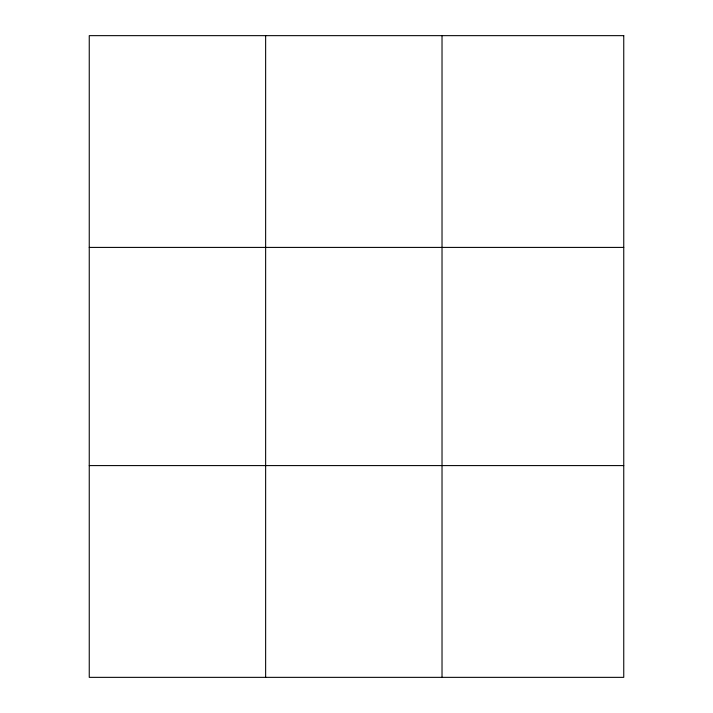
<?xml version="1.0" encoding="UTF-8"?>
<svg xmlns="http://www.w3.org/2000/svg" width="713" height="713" viewBox="0 0 713 713"><rect width="100%" height="100%" fill="white"/><g stroke="black" fill="none" stroke-linecap="round" stroke-linejoin="round"><path stroke-width="1.07" d="M265.637 677.35L265.637 35.65M442.024 677.35L442.024 35.65M89.25 247.411L623.75 247.411M89.25 465.589L623.75 465.589M623.75 35.65L623.75 677.35L89.25 677.35L89.25 35.65L623.75 35.65"/></g></svg>
